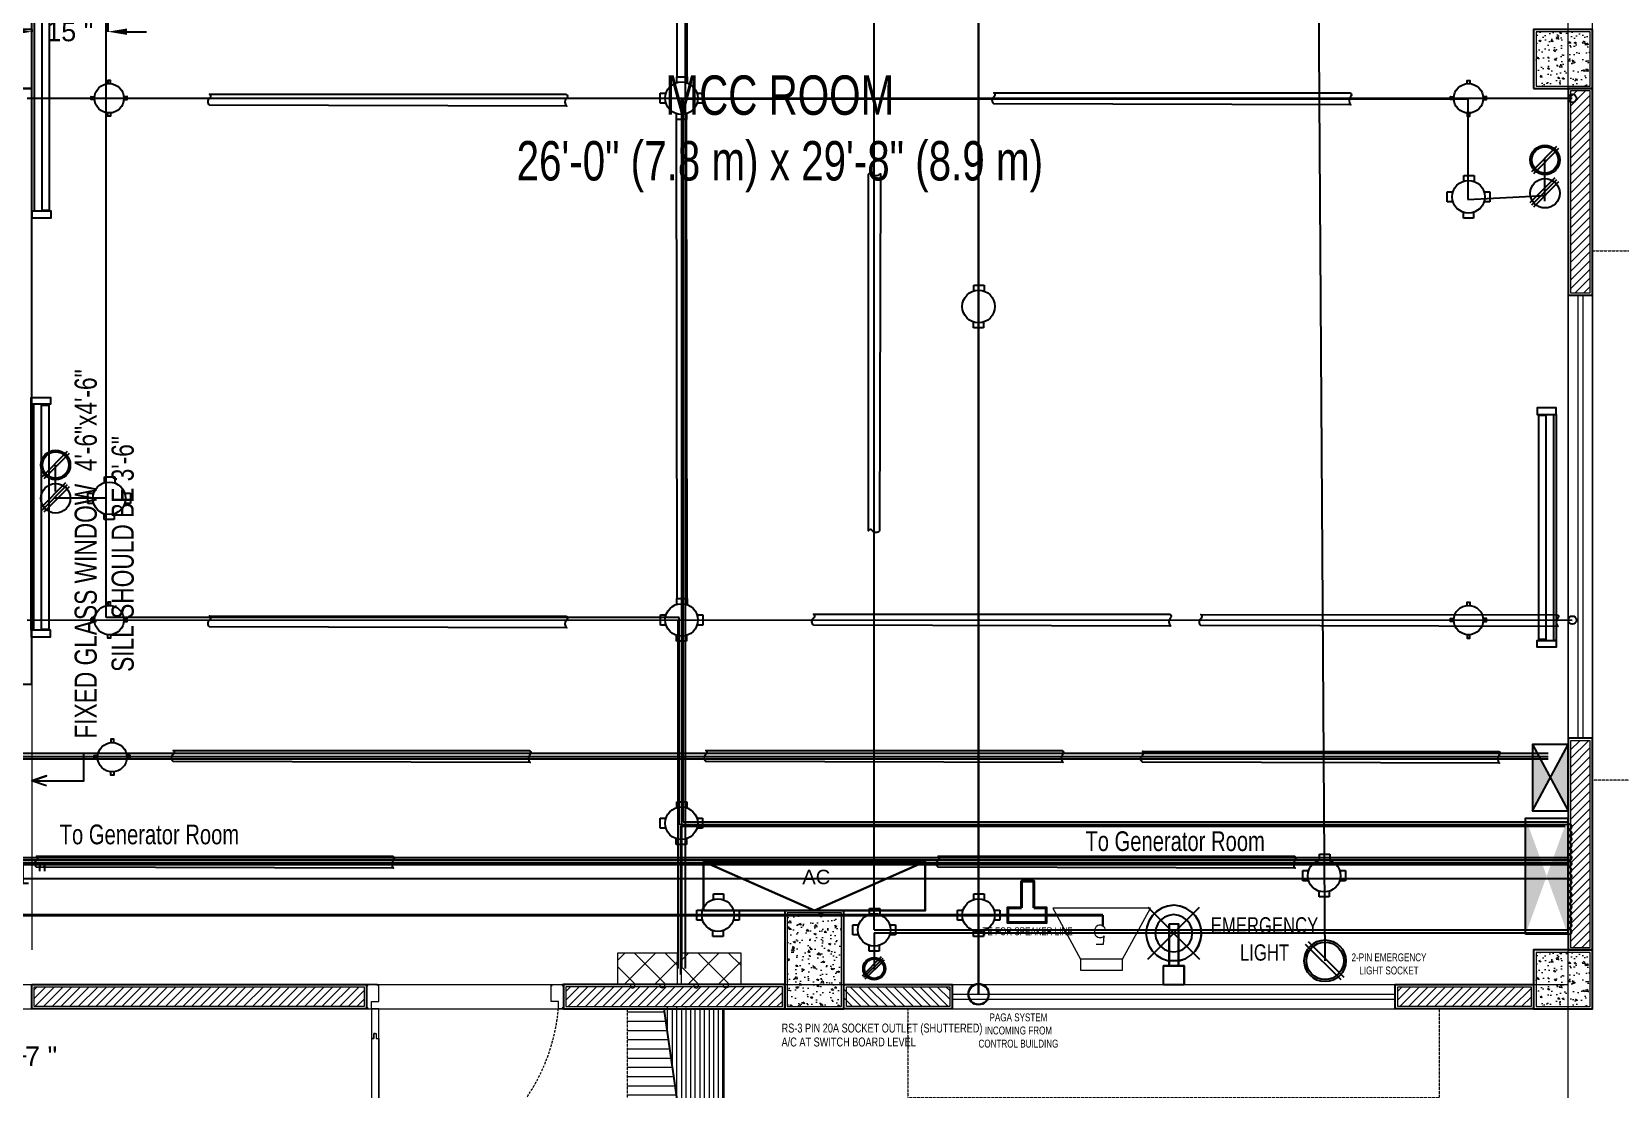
# Model space of a CAD drawing. Header units: inches. Extents: x -49881 to 95347, y -45374 to 27845.
# Drawn here: x 20199 to 28396, y -34572 to -29115 of the extents above; entities that cross this region are included whole.
import ezdxf

# ---------------------------------------------------------------- set-up
doc = ezdxf.new("R2010")
doc.units = ezdxf.units.IN
doc.header["$MEASUREMENT"] = 0
for name, pattern in [('DASH', [0.35, 0.25, -0.1]), ('DASHED', [0.75, 0.5, -0.25]), ('PHANTOMX2', [5, 2.5, -0.5, 0.5, -0.5, 0.5, -0.5])]:
    doc.linetypes.add(name, pattern=pattern)
doc.layers.get('Defpoints').update_dxf_attribs({"lineweight": 0})
for name, color, linetype in [('Cables', 7, 'Continuous'), ('COLLUM', 1, 'Continuous'), ('Layer 1', 7, 'Continuous'), ('Lights', 7, 'Continuous'), ('Panels', 1, 'Continuous'), ('PVC Conduits and Circular Boxes', 7, 'Continuous'), ('Sockets', 7, 'Continuous'), ('wall 05', 3, 'Continuous')]:
    doc.layers.add(name, color=color, linetype=linetype)
for name, color, linetype, lineweight in [('dim-8', 18, 'Continuous', 15), ('DOOR', 115, 'Continuous', 15), ('Glass', 142, 'Continuous', 9), ('grid', 9, 'Continuous', 13), ('HACTH', 8, 'Continuous', 9), ('HVAC', 46, 'Continuous', 30), ('Parapet', 253, 'Continuous', 15), ('Plaster Line', 9, 'Continuous', 15), ('R_Hatch', 8, 'Continuous', 9), ('Sunshed', 5, 'Continuous', 15), ('Switchboard', 30, 'Continuous', 13), ('Text-02', 253, 'Continuous', 15), ('WINDOW', 140, 'Continuous', 9)]:
    doc.layers.add(name, color=color, linetype=linetype, lineweight=lineweight)
doc.styles.get("Standard").update_dxf_attribs({"font": 'arial.ttf'})
doc.styles.add('Swiss721', font='swisscl.ttf')
doc.dimstyles.get("Standard").update_dxf_attribs({"dimtxt": 100, "dimasz": 100, "dimexe": 0.18, "dimexo": 0.0625, "dimgap": 0.09, "dimtad": 0, "dimtih": 1, "dimtoh": 1, "dimdec": 0, "dimlfac": 0.03937, "dimzin": 0, "dimdsep": 46, "dimtxsty": 'Standard', "dimcen": 0.09, "dimclrd": 5, "dimclre": 5, "dimclrt": 256, "dimadec": 0, "dimazin": 0, "dimtfac": 1, "dimtdec": 0, "dimtofl": 0, "dimtmove": 0, "dimatfit": 3, "dimfxl": 1, "dimtolj": 1, "dimtzin": 0, "dimarcsym": 0})
pattern_1 = [(45, (-3568904.924, -4389145.487), (-22.4506403, 22.4506403), [])]

# ---------------------------------------------------------------- blocks, each defined once
blk = doc.blocks.new('A$C5AAA0143')
at = {"layer": 'Defpoints'}
for points in [[(-39.75, 5), (-40, 5), (-40, 4.75), (-39.75, 4.75)], [(0, 5), (-0.25, 5), (-0.25, 4.75), (0, 4.75)], [(-39.75, 0.25), (-40, 0.25), (-40, 0), (-39.75, 0)], [(0, 0.25), (-0.25, 0.25), (-0.25, 0), (0, 0)]]:
    blk.add_lwpolyline(points, close=True, dxfattribs=at)
at = {"layer": 'DOOR'}
for points in [[(-1.75, 10), (-2, 10), (-2, 11), (-2.5, 11), (-2.5, 5), (-1, 5), (-1, 11), (-1.5, 11), (-1.5, 10), (-1.75, 10), (-1.5, 10), (-1.5, 11), (-1, 11), (-1, 33.99), (-1.5, 33.99), (-1.5, 34.99), (-2, 34.99), (-2, 33.99), (-2.5, 33.99), (-2.5, 11), (-2.5, 39.99), (-1, 39.99), (-1, 33.99)], [(-39, 5), (-39, 3.5), (-37.5, 3.5), (-37.5, 0.25), (-37.75, 0.25), (-37.75, 0), (-39.75, 0), (-39.75, 0.25), (-40, 0.25), (-40, 4.75), (-39.75, 4.75), (-39.75, 5), (-39, 5)], [(-1, 5), (-1, 3.5), (-2.5, 3.5), (-2.5, 0.25), (-2.25, 0.25), (-2.25, 0), (-0.25, 0), (-0.25, 0.25), (0, 0.25), (0, 4.75), (-0.25, 4.75), (-0.25, 5), (-1, 5)]]:
    blk.add_lwpolyline(points, dxfattribs=at)
at = {"layer": 'DOOR', "linetype": 'DASHED', "lineweight": 0}
blk.add_arc((-0.49, 1.36), 38.68, 92.9729, 174.603, dxfattribs=at)
at = {"layer": 'HACTH', "lineweight": 0, "ltscale": 10}
for p, q in [((-1.5, 5), (-39, 5)), ((-2.25, 0), (-37.75, 0))]:
    blk.add_line(p, q, dxfattribs=at)
blk = doc.blocks.new('A$C63C712C3')
at = {"ltscale": 2}
for p, q in [((39.8, 42), (33.8, 42)), ((39.8, 15.9), (33.8, 15.9)), ((1230.6, 42), (1236.6, 42)), ((1230.6, 15.9), (1236.6, 15.9))]:
    blk.add_line(p, q, dxfattribs=at)
for points in [[(35.5, 102.6), (0, 102.6), (0, 0), (35.5, 0)], [(35.5, 102.6), (1235.5, 102.6), (1235.5, 90.2), (35.5, 90.2)], [(1235.5, 102.6), (1270.9, 102.6), (1270.9, 0), (1235.5, 0)], [(39.8, 47.6), (1230.6, 47.6), (1230.6, 10.1), (39.8, 10.1)]]:
    blk.add_lwpolyline(points, close=True, dxfattribs=at)
blk = doc.blocks.new('*D193')
at = {"color": 5, "lineweight": -2, "transparency": 16777216}
for p, q in [((19894, -33852.8), (19894, -34401.4)), ((19704.6, -33867.8), (19704.6, -34401.4)), ((19604.6, -34401.2), (19504.6, -34401.2)), ((19994, -34401.2), (20170.5, -34401.2))]:
    blk.add_line(p, q, dxfattribs=at)
at = {"color": 5, "transparency": 16777216}
for points in [[(19604.6, -34384.5), (19604.6, -34417.9), (19704.6, -34401.2)], [(19994, -34384.5), (19994, -34417.9), (19894, -34401.2)]]:
    blk.add_solid(points, dxfattribs=at)
at = {"layer": 'Defpoints', "color": 0, "transparency": 16777216}
for p in [(19894, -33852.8), (19704.6, -33867.8), (19704.6, -34401.2)]:
    blk.add_point(p, dxfattribs=at)
at = {"transparency": 16777216, "insert": (20247, -34401.2), "char_height": 100, "attachment_point": 5}
blk.add_mtext('\\A1;7 "', dxfattribs=at)
blk = doc.blocks.new('*D189')
at = {"color": 5, "lineweight": -2, "transparency": 16777216}
for p, q in [((19794, -33465.2), (19694, -33465.2)), ((19894, -33852.8), (19894, -33465.1)), ((19922, -33485.5), (19922, -33465.1)), ((20022, -33465.2), (20122, -33465.2))]:
    blk.add_line(p, q, dxfattribs=at)
at = {"color": 5, "transparency": 16777216}
for points in [[(19794, -33448.6), (19794, -33481.9), (19894, -33465.2)], [(20022, -33448.6), (20022, -33481.9), (19922, -33465.2)]]:
    blk.add_solid(points, dxfattribs=at)
at = {"layer": 'Defpoints', "color": 0, "transparency": 16777216}
for p in [(19922, -33465.2), (19922, -33485.6), (19894, -33852.9)]:
    blk.add_point(p, dxfattribs=at)
at = {"transparency": 16777216, "insert": (20194.3, -33465.2), "char_height": 100, "attachment_point": 5}
blk.add_mtext('\\A1;1 "', dxfattribs=at)
blk = doc.blocks.new('*D237')
at = {"color": 5, "lineweight": -2, "transparency": 16777216}
for p, q in [((20590.7, -27511.3), (20590.7, -29115.1)), ((20098.8, -29114.9), (19998.8, -29114.9)), ((20198.8, -29103), (20198.8, -29115.1)), ((20690.7, -29114.9), (20790.7, -29114.9))]:
    blk.add_line(p, q, dxfattribs=at)
at = {"color": 5, "transparency": 16777216}
for points in [[(20098.8, -29098.2), (20098.8, -29131.5), (20198.8, -29114.9)], [(20690.7, -29098.2), (20690.7, -29131.5), (20590.7, -29114.9)]]:
    blk.add_solid(points, dxfattribs=at)
at = {"layer": 'Defpoints', "color": 0, "transparency": 16777216}
for p in [(20590.7, -27511.3), (20198.8, -29103), (20198.8, -29114.9)]:
    blk.add_point(p, dxfattribs=at)
at = {"transparency": 16777216, "insert": (20394.8, -29114.9), "char_height": 100, "attachment_point": 5}
blk.add_mtext('\\A1;15 "', dxfattribs=at)

msp = doc.modelspace()

# ---------------------------------------------------------------- hatches: boundary and pattern name
at = {"layer": 'Cables'}
h = msp.add_hatch(color=252, dxfattribs=at)
h.dxf.hatch_style = 1
h.paths.add_polyline_path([(27943.8, -32793.2), (27943.8, -33135.3), (28035, -32964.2)])
h.paths.add_polyline_path([(28035, -32964.2), (28126.2, -33135.3), (28126.2, -32793.2)])
at = {"layer": 'HACTH', "lineweight": 0}
h = msp.add_hatch(dxfattribs=at)
h.set_pattern_fill('AR-CONC', color=256, scale=12.7, style=0)
h.set_pattern_definition([(50, (-3415915.99, -4411779.75), (91.0920432, -7.9695211), [9.525, -104.775]), (355, (-3415915.99, -4411779.75), (-17.6214194, 95.528401), [7.62, -83.82]), (100.4514, (-3415908.4, -4411780.42), (73.4706915, 87.5588218), [8.0950041, -89.0450482]), (46.1842, (-3415915.99, -4411754.35), (135.5396132, -21.0209148), [14.2875, -157.1625]), (96.6356, (-3415904.69, -4411756.1), (118.7021636, 123.7129696), [12.1425066, -133.567551]), (351.1842, (-3415915.99, -4411754.35), (118.702067, 123.7130623), [11.43, -125.73]), (21, (-3415903.29, -4411760.7), (75.8071956, -51.1325991), [9.525, -104.775]), (326, (-3415903.29, -4411760.7), (30.9010472, 92.0940557), [7.62, -83.82]), (71.4514, (-3415896.97, -4411764.96), (106.7082738, 40.9613731), [8.0950041, -89.0450482]), (37.5, (-3415915.988, -4411779.753), (1.54430163, 42.27751944), [0, -82.804, 0, -85.09, 0, -84.1375]), (7.5, (-3415915.988, -4411779.753), (33.40983126, 50.0902874), [0, -48.514, 0, -80.899, 0, -32.0675]), (327.5, (-3415944.31, -4411779.753), (67.7954494, -2.8644687), [0, -31.75, 0, -99.06, 0, -131.445]), (317.5, (-3415957.01, -4411779.753), (74.0646435, 12.71333276), [0, -41.275, 0, -65.786, 0, -93.345])])
h.paths.add_polyline_path([(27961.1, -29395.1), (28240.5, -29395.1), (28240.5, -29115.7), (27961.1, -29115.7)])
h = msp.add_hatch(dxfattribs=at)
h.set_pattern_fill('ANSI31', color=256, scale=254, style=0)
h.set_pattern_definition(pattern_1)
h.paths.add_polyline_path([(28138.9, -30461.9), (28240.5, -30461.9), (28240.5, -29420.5), (28138.9, -29420.5)])
h = msp.add_hatch(dxfattribs=at)
h.set_pattern_fill('ANSI31', color=256, scale=254, style=0)
h.set_pattern_definition(pattern_1)
h.paths.add_polyline_path([(28138.9, -33840.1), (28240.5, -33840.1), (28240.5, -32773.3), (28138.9, -32773.3)])
h = msp.add_hatch(dxfattribs=at)
h.set_pattern_fill('AR-CONC', color=256, scale=12.7, style=0)
h.set_pattern_definition([(50, (-3410406.77, -4416529.55), (91.0920432, -7.9695211), [9.525, -104.775]), (355, (-3410406.77, -4416529.55), (-17.6214194, 95.528401), [7.62, -83.82]), (100.4514, (-3410399.18, -4416530.22), (73.4706915, 87.5588218), [8.0950041, -89.0450482]), (46.1842, (-3410406.77, -4416504.15), (135.5396132, -21.0209148), [14.2875, -157.1625]), (96.6356, (-3410395.47, -4416505.9), (118.7021636, 123.7129696), [12.1425066, -133.567551]), (351.1842, (-3410406.77, -4416504.15), (118.702067, 123.7130623), [11.43, -125.73]), (21, (-3410394.07, -4416510.5), (75.8071956, -51.1325991), [9.525, -104.775]), (326, (-3410394.07, -4416510.5), (30.9010472, 92.0940557), [7.62, -83.82]), (71.4514, (-3410387.75, -4416514.76), (106.7082738, 40.9613731), [8.0950041, -89.0450482]), (37.5, (-3410406.768, -4416529.553), (1.54430163, 42.27751944), [0, -82.804, 0, -85.09, 0, -84.1375]), (7.5, (-3410406.77, -4416529.553), (33.40983126, 50.0902874), [0, -48.514, 0, -80.899, 0, -32.0675]), (327.5, (-3410435.09, -4416529.553), (67.7954494, -2.8644687), [0, -31.75, 0, -99.06, 0, -131.445]), (317.5, (-3410447.79, -4416529.553), (74.0646435, 12.71333276), [0, -41.275, 0, -65.786, 0, -93.345])])
h.paths.add_polyline_path([(24097.7, -34144.9), (24377.1, -34144.9), (24377.1, -33662.3), (24097.7, -33662.3)])
h = msp.add_hatch(dxfattribs=at)
h.set_pattern_fill('AR-CONC', color=256, scale=12.7, style=0)
h.set_pattern_definition([(50, (-3415915.99, -4416529.55), (91.0920432, -7.9695211), [9.525, -104.775]), (355, (-3415915.99, -4416529.55), (-17.6214194, 95.528401), [7.62, -83.82]), (100.4514, (-3415908.4, -4416530.22), (73.4706915, 87.5588218), [8.0950041, -89.0450482]), (46.1842, (-3415915.99, -4416504.15), (135.5396132, -21.0209148), [14.2875, -157.1625]), (96.6356, (-3415904.69, -4416505.9), (118.7021636, 123.7129696), [12.1425066, -133.567551]), (351.1842, (-3415915.99, -4416504.15), (118.702067, 123.7130623), [11.43, -125.73]), (21, (-3415903.29, -4416510.5), (75.8071956, -51.1325991), [9.525, -104.775]), (326, (-3415903.29, -4416510.5), (30.9010472, 92.0940557), [7.62, -83.82]), (71.4514, (-3415896.97, -4416514.76), (106.7082738, 40.9613731), [8.0950041, -89.0450482]), (37.5, (-3415915.988, -4416529.553), (1.54430163, 42.27751944), [0, -82.804, 0, -85.09, 0, -84.1375]), (7.5, (-3415915.988, -4416529.553), (33.40983126, 50.0902874), [0, -48.514, 0, -80.899, 0, -32.0675]), (327.5, (-3415944.31, -4416529.553), (67.7954494, -2.8644687), [0, -31.75, 0, -99.06, 0, -131.445]), (317.5, (-3415957.01, -4416529.553), (74.0646435, 12.71333276), [0, -41.275, 0, -65.786, 0, -93.345])])
h.paths.add_polyline_path([(27961.1, -34144.9), (28240.5, -34144.9), (28240.5, -33865.5), (27961.1, -33865.5)])
h = msp.add_hatch(dxfattribs=at)
h.set_pattern_fill('ANSI31', color=256, scale=254, style=0)
h.set_pattern_definition([(45, (-3822418.45, -4352115.745), (-22.4506403, 22.4506403), [])])
h.paths.add_polyline_path([(8197.3, -34144.9), (8197.3, -34043.3), (7790.9, -34043.3), (7790.9, -34144.9)])
h.paths.add_polyline_path([(11550.1, -34144.9), (11550.1, -34043.3), (11143.7, -34043.3), (11143.7, -34144.9)])
h.paths.add_polyline_path([(11880.3, -34043.3), (11880.3, -34144.9), (12286.7, -34144.9), (12286.7, -34043.3)])
h.paths.add_polyline_path([(15639.5, -34144.9), (15639.5, -34043.3), (15233.1, -34043.3), (15233.1, -34144.9)])
h.paths.add_polyline_path([(16896.8, -34144.9), (16896.8, -34043.3), (15969.7, -34043.3), (15969.7, -34144.9)])
h.paths.add_polyline_path([(18954.2, -34043.3), (18954.2, -34144.9), (19881.3, -34144.9), (19881.3, -34043.3)])
h.paths.add_polyline_path([(22954.7, -34043.3), (22954.7, -34144.9), (24072.3, -34144.9), (24072.3, -34043.3)])
h = msp.add_hatch(dxfattribs=at)
h.set_pattern_fill('ANSI31', color=256, scale=254, style=0)
h.set_pattern_definition(pattern_1)
h.paths.add_polyline_path([(20211.5, -34043.3), (20211.5, -34144.9), (21913.3, -34144.9), (21913.3, -34043.3)])
h = msp.add_hatch(dxfattribs=at)
h.set_pattern_fill('ANSI31', color=256, scale=254, style=0)
h.set_pattern_definition([(315, (-3415601.068, 4357079.03), (-22.4506403, -22.4506403), [])])
h.paths.add_polyline_path([(24935.9, -34043.3), (24935.9, -34144.9), (24389.8, -34144.9), (24389.8, -34043.3)])
h = msp.add_hatch(dxfattribs=at)
h.set_pattern_fill('ANSI31', color=256, scale=254, style=0)
h.set_pattern_definition([(45, (-3568904.924, -4387613.176), (-22.4506403, 22.4506403), [])])
h.paths.add_polyline_path([(27247.3, -34043.3), (27247.3, -34144.9), (27935.7, -34144.9), (27935.7, -34043.3)])
h = msp.add_hatch(dxfattribs=at)
h.set_pattern_fill('ANSI31', color=256, scale=381, angle=45, style=0)
h.set_pattern_definition([(90, (-3416045.57, -4416529.553), (-47.625, 8e-15), [])])
h.paths.add_polyline_path([(23461.4, -34148.7), (23767.5, -34157.6), (23766.2, -36282.3)])
at = {"layer": 'Panels'}
h = msp.add_hatch(color=256, dxfattribs=at)
h.dxf.hatch_style = 1
h.paths.add_polyline_path([(28016.1, -33472.1), (27907.2, -33172.7), (27907.2, -33771.5)])
h.paths.add_polyline_path([(28124.9, -33172.7), (28016.1, -33472.1), (28124.9, -33771.5)])
at = {"layer": 'R_Hatch', "lineweight": 0}
h = msp.add_hatch(dxfattribs=at)
h.set_pattern_fill('ANSI31', color=256, scale=381, angle=315, style=0)
h.set_pattern_definition([(0, (-3568904.924, -4389145.487), (1e-14, 47.625), [])])
h.paths.add_polyline_path([(13038.4, -36291.2), (13038.4, -35376.8), (3853.9, -35376.8), (3853.9, -34157.6), (3536.4, -34157.6), (3231.6, -36291.2)])
h.paths.add_polyline_path([(23767.5, -36291.2), (23462.7, -34157.6), (23272.2, -34157.6), (23272.2, -35376.8), (13105.9, -35376.8), (12970.9, -36291.2)])
h.paths.add_polyline_path([(3562.7, -34358.7), (3562.7, -34221.1), (3717.2, -34221.1), (3717.2, -34358.7)], flags=16)
h.paths.add_polyline_path([(14408, -36272.6), (14408, -36005)], flags=16)
h = msp.add_hatch(dxfattribs=at)
h.set_pattern_fill('ANSI31', color=256, scale=381, angle=45, style=0)
h.set_pattern_definition([(90, (-3416210.67, -4416529.553), (-47.625, 8e-15), [])])
h.paths.add_polyline_path([(23767.5, -34157.6), (23462.7, -34157.6), (23767.5, -36291.2)])
at = {"layer": 'Switchboard'}
h = msp.add_hatch(dxfattribs=at)
h.set_pattern_fill('ANSI37', color=256, scale=889, angle=180)
h.set_pattern_definition([(225, (30199.38, -22529.59), (78.5772, -78.5772), []), (315, (30199.38, -22529.59), (78.5772, 78.5772), [])])
h.paths.add_polyline_path([(23223, -33867.8), (23223, -34030.6), (23529.4, -34030.6), (23529.4, -33867.8)])
h = msp.add_hatch(dxfattribs=at)
h.set_pattern_fill('ANSI37', color=256, scale=889, angle=180)
h.set_pattern_definition([(225, (30527.35, -22529.59), (78.5772, -78.5772), []), (315, (30527.35, -22529.59), (78.5772, 78.5772), [])])
h.paths.add_polyline_path([(23551, -33867.8), (23551, -34030.6), (23857.3, -34030.6), (23857.3, -33867.8)])

# ---------------------------------------------------------------- linework, layer by layer
at = {"linetype": 'Continuous', "ltscale": 10}
for p, q in [((23767.5, -36291.2), (23462.7, -34157.6)), ((23767.5, -34157.6), (23767.5, -36291.2))]:
    msp.add_line(p, q, dxfattribs=at)
at = {"lineweight": 15}
for points in [[(25468.1, -33637.7), (25611.3, -33899.9)], [(25827.7, -33957.8), (25827.7, -33899.9), (25971, -33637.7), (25468.1, -33637.7)], [(25827.7, -33899.9), (25611.3, -33899.9), (25611.3, -33957.8)], [(25611.3, -33957.8), (25827.7, -33957.8)]]:
    msp.add_lwpolyline(points, dxfattribs=at)
for centre in [(28148.2, -29458.6), (28148.2, -32151)]:
    msp.add_circle(centre, 21.1)
msp.add_open_spline([(25692.1, -33823.7), (25692.1, -33823.7), (25728.7, -33823.7), (25728.7, -33823.7), (25728.7, -33823.7), (25733.3, -33781), (25733.3, -33781), (25733.3, -33781), (25728.7, -33785.6), (25728.7, -33785.6), (25661.4, -33818.1), (25676.7, -33683.5), (25733.3, -33733.7), (25733.3, -33733.7), (25736.3, -33742.9), (25736.3, -33742.9)], degree=3, knots=[0, 0, 0, 0, 1, 1, 1, 2, 2, 2, 3, 3, 3, 4, 4, 4, 5, 5, 5, 5], dxfattribs=at)
at = {"layer": 'Cables', "color": 4}
for p, q in [((24546, -33749.4), (24546, -25048.5)), ((24546, -33749.4), (28131.7, -33749.4)), ((24546, -33764.1), (28131.7, -33764.1)), ((24546, -33764.1), (24546, -33957.4))]:
    msp.add_line(p, q, dxfattribs=at)
at = {"layer": 'Cables', "color": 5, "lineweight": 30}
for p, q in [((25084.5, -25343.1), (25084.5, -33744.3)), ((25726, -33726.6), (25726, -33673.4)), ((25084.5, -33744.3), (25084.5, -34081.4))]:
    msp.add_line(p, q, dxfattribs=at)
at = {"layer": 'Cables', "color": 6}
for p, q in [((26872.6, -33909.2), (26818.7, -25550.9)), ((28133.3, -33485.6), (12090.9, -33485.6))]:
    msp.add_line(p, q, dxfattribs=at)
at = {"layer": 'Cables', "color": 3}
for p, q in [((23570.7, -26765.6), (23570.7, -33949.2)), ((20174.6, -29458.6), (26258.6, -29457.6)), ((23551, -29458), (23551, -33949.2)), ((26258.6, -29457.6), (28148.2, -29458.6)), ((20174.6, -32151), (26258.6, -32150)), ((23533.3, -32150.4), (23533.3, -33949.2)), ((26258.6, -32150), (28148.2, -32151))]:
    msp.add_line(p, q, dxfattribs=at)
at = {"layer": 'Cables', "color": 1}
for p, q in [((20583.5, -31522.7), (20583.5, -27488.3)), ((23560.6, -33191.8), (23560.6, -29461.5)), ((23560.6, -29461.5), (27608.5, -29461.5)), ((27608.5, -29461.5), (27608.5, -29980.7)), ((28007.4, -29988.9), (28007.4, -29767.9)), ((27608.5, -29980.7), (28007.4, -29959.7)), ((20321.9, -31487.2), (20321.9, -31350.7)), ((20583.5, -32138), (20583.5, -31522.7)), ((23540, -32138), (20583.5, -32138)), ((23540, -33204.6), (23540, -32138)), ((23560.6, -33191.8), (28126.2, -33191.8)), ((23540, -33204.6), (28126.2, -33205.3)), ((23546.1, -33214.6), (28111, -33214.6)), ((23546.1, -33214.6), (23546.1, -33979)), ((28133.3, -33413.1), (19417.5, -33413.1)), ((28133.3, -33403.3), (19421.3, -33403.3)), ((28133.3, -33389.7), (19424.5, -33389.7)), ((28133.3, -33378.4), (19427.7, -33378.4))]:
    msp.add_line(p, q, dxfattribs=at)
at = {"layer": 'Cables'}
msp.add_line((20583.5, -31522.7), (20313, -31522.7), dxfattribs=at)
at = {"layer": 'Cables', "color": 190}
for p, q in [((28024.1, -32840), (18640.2, -32840)), ((28024.1, -32855.9), (18654.1, -32855.9)), ((28024.1, -32868.6), (18668.4, -32868.6))]:
    msp.add_line(p, q, dxfattribs=at)
at = {"layer": 'Cables', "color": 252}
for p, q in [((27943.8, -33135.3), (28126.2, -32793.2)), ((27943.8, -32793.2), (28126.2, -33135.3))]:
    msp.add_line(p, q, dxfattribs=at)
at = {"layer": 'Cables', "color": 5, "lineweight": 40}
msp.add_line((7625.8, -33673.4), (25726, -33673.4), dxfattribs=at)
at = {"layer": 'Cables'}
for points in [[(23524.2, -26875.1), (23527.7, -29347.7), (23580.2, -29347.7), (23576.6, -26875.1), (23524.2, -26875.1)], [(23524.6, -29567.5), (23528.2, -32040.1), (23580.6, -32040.1), (23577.1, -29567.5), (23524.6, -29567.5)]]:
    msp.add_lwpolyline(points, dxfattribs=at)
at = {"layer": 'Cables', "color": 252}
msp.add_lwpolyline([(28126.2, -32793.2), (27943.8, -32793.2), (27943.8, -33135.3), (28126.2, -33135.3)], close=True, dxfattribs=at)
at = {"layer": 'Cables', "color": 5, "lineweight": 40}
for points in [[(25306.7, -33635.3), (25306.7, -33498.8), (25369.9, -33498.8), (25369.9, -33635.3)], [(25369.9, -33635.3), (25433.7, -33635.3), (25433.7, -33711.5), (25235.4, -33711.5), (25235.4, -33635.3), (25306.7, -33635.3)]]:
    msp.add_lwpolyline(points, dxfattribs=at)
at = {"layer": 'Cables', "color": 5, "lineweight": 30}
msp.add_circle((25084.5, -34081.4), 53.1, dxfattribs=at)
at = {"layer": 'COLLUM', "linetype": 'Continuous', "ltscale": 10}
for points in [[(19894, -29407.8), (20198.8, -29407.8), (20198.8, -29103), (19894, -29103)], [(27948.4, -29407.8), (28253.2, -29407.8), (28253.2, -29103), (27948.4, -29103)], [(24085, -34157.6), (24389.8, -34157.6), (24389.8, -33649.6), (24085, -33649.6)], [(27948.4, -34157.6), (28253.2, -34157.6), (28253.2, -33852.8), (27948.4, -33852.8)]]:
    msp.add_lwpolyline(points, close=True, dxfattribs=at)
at = {"layer": 'Glass'}
for points in [[(28177, -30474.6), (28177, -32760.6)], [(28202.4, -30474.6), (28202.4, -32760.6)], [(24948.6, -34081.4), (27234.6, -34081.4)], [(24948.6, -34106.8), (27234.6, -34106.8)]]:
    msp.add_lwpolyline(points, dxfattribs=at)
at = {"layer": 'grid', "linetype": 'PHANTOMX2', "ltscale": 0.2}
for points in [[(28126.2, -34638.7), (28126.2, -24078.1)], [(28126.2, -29407.8), (28126.2, -27248.8)], [(28126.2, -34694.6), (28126.2, -32760.6)]]:
    msp.add_lwpolyline(points, dxfattribs=at)
at = {"layer": 'HVAC'}
for p, q in [((24237.4, -33649.6), (23665.7, -33397.4)), ((24809.2, -33397.4), (24237.4, -33649.6))]:
    msp.add_line(p, q, dxfattribs=at)
msp.add_lwpolyline([(23665.7, -33397.4), (24809.2, -33397.4), (24809.2, -33649.6), (23665.7, -33649.6)], close=True, dxfattribs=at)
at = {"layer": 'Layer 1', "color": 1}
for points in [[(26234.9, -33777.4), (26232.9, -33743.9), (26224.5, -33712.5), (26207.7, -33683.2), (26186.8, -33660.2), (26159.6, -33641.4), (26128.2, -33628.8), (26096.8, -33622.6), (26063.4, -33626.7), (26032, -33635.1), (26004.8, -33653.9), (25981.8, -33674.9), (25962.9, -33704.2), (25952.5, -33733.4), (25948.3, -33766.9)], [(26234.9, -33766.9), (26230.8, -33735.5), (26220.3, -33704.2), (26203.6, -33677), (26180.5, -33653.9), (26153.3, -33637.2), (26124, -33626.7), (26090.6, -33622.6), (26059.2, -33626.7), (26029.9, -33637.2), (26002.7, -33653.9), (25979.7, -33677), (25962.9, -33704.2), (25952.5, -33735.5), (25948.3, -33766.9), (25952.5, -33798.3), (25962.9, -33829.7), (25979.7, -33856.9), (26002.7, -33879.9), (26029.9, -33896.7), (26059.2, -33907.1), (26090.6, -33909.2), (26124, -33907.1), (26153.3, -33896.7), (26180.5, -33879.9), (26203.6, -33856.9), (26220.3, -33829.7), (26230.8, -33798.3), (26234.9, -33766.9)], [(25958.8, -33900.8), (26224.5, -33633)], [(25958.8, -33633), (26224.5, -33900.8)], [(26186.8, -33766.9), (26184.7, -33741.8), (26174.3, -33718.8), (26159.6, -33700), (26138.7, -33683.2), (26115.7, -33674.9), (26090.6, -33670.7), (26067.5, -33674.9), (26044.5, -33683.2), (26023.6, -33700), (26009, -33718.8), (25998.5, -33741.8), (25996.4, -33766.9), (25998.5, -33792), (26009, -33815.1), (26023.6, -33833.9), (26044.5, -33850.6), (26067.5, -33859), (26090.6, -33863.2), (26115.7, -33859), (26138.7, -33850.6), (26159.6, -33833.9), (26174.3, -33815.1), (26184.7, -33792), (26186.8, -33766.9)], [(26067.5, -33718.8), (26067.5, -33934.3)], [(26115.7, -33934.3), (26067.5, -33934.3), (26067.5, -33718.8)], [(26115.7, -33934.3), (26115.7, -33718.8), (26115.7, -33919.7), (26115.7, -33934.3), (26067.5, -33934.3)], [(26067.5, -33718.8), (26115.7, -33718.8)], [(26067.5, -33718.8), (26115.7, -33718.8)], [(26126.1, -33905), (26153.3, -33896.7), (26180.5, -33879.9), (26201.5, -33859), (26218.2, -33833.9), (26228.7, -33806.7), (26234.9, -33777.4)], [(26038.3, -34030.6), (26038.3, -33934.3), (26145, -33934.3), (26145, -34030.6)], [(26145, -33934.3), (26038.3, -33934.3)], [(26126.1, -33905), (26115.7, -33909.2), (26067.5, -33909.2)], [(26145, -34030.6), (26145, -33934.3)], [(26038.3, -34030.6), (26145, -34030.6)]]:
    msp.add_lwpolyline(points, dxfattribs=at)
at = {"layer": 'Panels'}
msp.add_lwpolyline([(27907.2, -33771.5), (27907.2, -33172.7), (28124.9, -33172.7), (28124.9, -33771.5)], close=True, dxfattribs=at)
for points in [[(28124.9, -33229.9), (28132.4, -33229.9, 1), (28132.4, -33204.4), (28124.9, -33204.4)], [(28124.9, -33261.6), (28132.4, -33261.6, 1), (28132.4, -33236.1), (28124.9, -33236.1)], [(28124.9, -33293.6), (28132.4, -33293.6, 1), (28132.4, -33268.1), (28124.9, -33268.1)], [(28126.2, -33229.1), (28133.3, -33229.1, 1), (28133.3, -33205.3), (28126.2, -33205.3)], [(28124.9, -33325.6), (28132.4, -33325.6, 1), (28132.4, -33300.1), (28124.9, -33300.1)], [(28124.9, -33357.3), (28132.4, -33357.3, 1), (28132.4, -33331.8), (28124.9, -33331.8)], [(28124.9, -33389.3), (28132.4, -33389.3, 1), (28132.4, -33363.8), (28124.9, -33363.8)], [(28124.9, -33421), (28132.4, -33421, 1), (28132.4, -33395.5), (28124.9, -33395.5)], [(28124.9, -33453), (28132.4, -33453, 1), (28132.4, -33427.5), (28124.9, -33427.5)], [(28124.9, -33484.7), (28132.4, -33484.7, 1), (28132.4, -33459.2), (28124.9, -33459.2)], [(28124.9, -33516.7), (28132.4, -33516.7, 1), (28132.4, -33491.2), (28124.9, -33491.2)], [(28124.9, -33548.4), (28132.4, -33548.4, 1), (28132.4, -33522.9), (28124.9, -33522.9)], [(28124.9, -33580.7), (28132.4, -33580.7, 1), (28132.4, -33555.2), (28124.9, -33555.2)], [(28124.9, -33612.4), (28132.4, -33612.4, 1), (28132.4, -33586.9), (28124.9, -33586.9)], [(28124.9, -33644.1), (28132.4, -33644.1, 1), (28132.4, -33618.6), (28124.9, -33618.6)], [(28124.9, -33676), (28132.4, -33676, 1), (28132.4, -33650.5), (28124.9, -33650.5)], [(28124.9, -33707.8), (28132.4, -33707.8, 1), (28132.4, -33682.3), (28124.9, -33682.3)], [(28124.9, -33739), (28132.4, -33739, 1), (28132.4, -33713.5), (28124.9, -33713.5)], [(28124.9, -33771.5), (28132.4, -33771.5, 1), (28132.4, -33746), (28124.9, -33746)]]:
    msp.add_lwpolyline(points, format="xyb", dxfattribs=at)
at = {"layer": 'Parapet'}
for points in [[(3231.6, -34157.6), (28253.2, -34157.6), (28253.2, -24861.2), (3231.6, -24861.2)], [(3358.6, -34030.6), (28126.2, -34030.6), (28126.2, -24988.2), (3358.6, -24988.2)]]:
    msp.add_lwpolyline(points, close=True, dxfattribs=at)
at = {"layer": 'Plaster Line'}
for points in [[(27961.1, -29395.1), (28240.5, -29395.1), (28240.5, -29115.7), (27961.1, -29115.7)], [(28240.5, -29420.5), (28138.9, -29420.5), (28138.9, -30461.9), (28240.5, -30461.9)], [(28240.5, -32773.3), (28138.9, -32773.3), (28138.9, -33840.1), (28240.5, -33840.1)], [(24097.7, -34144.9), (24377.1, -34144.9), (24377.1, -33662.3), (24097.7, -33662.3)], [(27961.1, -34144.9), (28240.5, -34144.9), (28240.5, -33865.5), (27961.1, -33865.5)], [(20211.5, -34043.3), (21913.3, -34043.3), (21913.3, -34144.9), (20211.5, -34144.9)], [(24072.3, -34043.3), (22954.7, -34043.3), (22954.7, -34144.9), (24072.3, -34144.9)], [(24935.9, -34144.9), (24402.5, -34144.9), (24402.5, -34043.3), (24935.9, -34043.3)], [(27935.7, -34144.9), (27247.3, -34144.9), (27247.3, -34043.3), (27935.7, -34043.3)]]:
    msp.add_lwpolyline(points, close=True, dxfattribs=at)
at = {"layer": 'PVC Conduits and Circular Boxes'}
for p, q in [((23527.7, -29377.4), (23527.7, -29347.7)), ((23527.7, -29347.7), (23580.2, -29347.7)), ((23580.2, -29347.7), (23580.3, -29379.1)), ((23442, -29484.3), (23442, -29431.8)), ((23442, -29431.8), (23471.7, -29431.8)), ((23471.7, -29484.3), (23442, -29484.3)), ((23631.4, -29431.8), (23661.1, -29431.8)), ((23661.1, -29484.3), (23631.4, -29484.3)), ((23661.1, -29431.8), (23661.1, -29484.3)), ((23525.2, -29567.5), (23525.2, -29537.8)), ((23577.7, -29567.5), (23525.2, -29567.5)), ((23577.7, -29537.8), (23577.7, -29567.5)), ((27589, -29886.2), (27589, -29856.5)), ((27589, -29856.5), (27641.4, -29856.5)), ((27641.4, -29856.5), (27641.5, -29887.9)), ((27503.2, -29993.1), (27503.2, -29940.7)), ((27503.2, -29940.7), (27532.9, -29940.7)), ((27532.9, -29993.1), (27503.2, -29993.1)), ((27692.6, -29940.7), (27722.3, -29940.7)), ((27722.3, -29993.1), (27692.6, -29993.1)), ((27722.3, -29940.7), (27722.3, -29993.1)), ((27586.4, -30076.4), (27586.4, -30046.7)), ((27638.9, -30076.4), (27586.4, -30076.4)), ((27638.9, -30046.7), (27638.9, -30076.4)), ((25060.9, -30452.2), (25060.9, -30422.5)), ((25060.9, -30422.5), (25113.3, -30422.5)), ((25113.3, -30422.5), (25113.4, -30453.9)), ((25058.3, -30642.4), (25058.3, -30612.7)), ((25110.8, -30642.4), (25058.3, -30642.4)), ((25110.8, -30612.7), (25110.8, -30642.4)), ((20574.6, -31442), (20574.6, -31412.3)), ((20574.6, -31412.3), (20627, -31412.3)), ((20627, -31412.3), (20627.1, -31443.7)), ((20488.8, -31548.9), (20488.8, -31496.5)), ((20488.8, -31496.5), (20518.5, -31496.5)), ((20518.5, -31548.9), (20488.8, -31548.9)), ((20678.2, -31496.5), (20707.9, -31496.5)), ((20707.9, -31548.9), (20678.2, -31548.9)), ((20707.9, -31496.5), (20707.9, -31548.9)), ((20572, -31632.2), (20572, -31602.5)), ((20624.5, -31632.2), (20572, -31632.2)), ((20624.5, -31602.5), (20624.5, -31632.2)), ((23528.2, -32069.8), (23528.2, -32040.1)), ((23528.2, -32040.1), (23580.6, -32040.1)), ((23580.6, -32040.1), (23580.7, -32071.5)), ((23442.4, -32176.7), (23442.4, -32124.2)), ((23442.4, -32124.2), (23472.1, -32124.2)), ((23631.8, -32124.2), (23661.5, -32124.2)), ((23661.5, -32124.2), (23661.5, -32176.7)), ((23472.1, -32176.7), (23442.4, -32176.7)), ((23661.5, -32176.7), (23631.8, -32176.7)), ((23525.6, -32259.9), (23525.6, -32230.2)), ((23578.1, -32259.9), (23525.6, -32259.9)), ((23578.1, -32230.2), (23578.1, -32259.9)), ((23527.3, -33118.3), (23527.3, -33088.6)), ((23527.3, -33088.6), (23579.8, -33088.6)), ((23579.8, -33088.6), (23579.9, -33120)), ((23441.6, -33225.2), (23441.6, -33172.7)), ((23441.6, -33172.7), (23471.3, -33172.7)), ((23631, -33172.7), (23660.7, -33172.7)), ((23660.7, -33172.7), (23660.7, -33225.2)), ((23471.3, -33225.2), (23441.6, -33225.2)), ((23524.8, -33308.5), (23524.8, -33278.8)), ((23577.2, -33278.8), (23577.2, -33308.5)), ((23660.7, -33225.2), (23631, -33225.2)), ((23577.2, -33308.5), (23524.8, -33308.5)), ((26844.2, -33389.1), (26844.2, -33359.4)), ((26844.2, -33359.4), (26896.7, -33359.4)), ((26896.7, -33359.4), (26896.8, -33390.8)), ((26758.5, -33496), (26758.5, -33443.6)), ((26758.5, -33443.6), (26788.2, -33443.6)), ((26788.2, -33496), (26758.5, -33496)), ((26947.9, -33443.6), (26977.6, -33443.6)), ((26977.6, -33496), (26947.9, -33496)), ((26977.6, -33443.6), (26977.6, -33496)), ((23716.2, -33592.7), (23716.2, -33563)), ((23716.2, -33563), (23768.6, -33563)), ((23768.6, -33563), (23768.7, -33594.4)), ((25060.9, -33592.7), (25060.9, -33563)), ((25060.9, -33563), (25113.3, -33563)), ((25113.3, -33563), (25113.4, -33594.4)), ((26841.7, -33579.3), (26841.7, -33549.6)), ((26894.2, -33579.3), (26841.7, -33579.3)), ((26894.2, -33549.6), (26894.2, -33579.3)), ((23630.4, -33699.6), (23630.4, -33647.2)), ((23630.4, -33647.2), (23660.1, -33647.2)), ((23819.8, -33647.2), (23849.5, -33647.2)), ((23849.5, -33647.2), (23849.5, -33699.6)), ((24522.3, -33668.7), (24522.3, -33639)), ((24522.3, -33639), (24574.8, -33639)), ((24574.8, -33639), (24574.9, -33670.4)), ((24975.1, -33699.6), (24975.1, -33647.2)), ((24975.1, -33647.2), (25004.8, -33647.2)), ((25164.5, -33647.2), (25194.2, -33647.2)), ((25194.2, -33647.2), (25194.2, -33699.6)), ((23660.1, -33699.6), (23630.4, -33699.6)), ((23713.6, -33782.9), (23713.6, -33753.2)), ((23766.1, -33753.2), (23766.1, -33782.9)), ((23849.5, -33699.6), (23819.8, -33699.6)), ((24436.5, -33775.6), (24436.5, -33723.1)), ((24436.5, -33723.1), (24466.2, -33723.1)), ((24626, -33723.1), (24655.7, -33723.1)), ((24655.7, -33723.1), (24655.7, -33775.6)), ((25004.8, -33699.6), (24975.1, -33699.6)), ((25058.3, -33782.9), (25058.3, -33753.2)), ((25110.8, -33753.2), (25110.8, -33782.9)), ((25194.2, -33699.6), (25164.5, -33699.6)), ((23766.1, -33782.9), (23713.6, -33782.9)), ((24466.2, -33775.6), (24436.5, -33775.6)), ((24519.7, -33858.9), (24519.7, -33829.2)), ((24572.2, -33829.2), (24572.2, -33858.9)), ((24655.7, -33775.6), (24626, -33775.6)), ((25110.8, -33782.9), (25058.3, -33782.9)), ((24572.2, -33858.9), (24519.7, -33858.9))]:
    msp.add_line(p, q, dxfattribs=at)
for points in [[(20605.8, -29383.1), (20605.8, -29365.9), (20590.7, -29365.9), (20590.7, -29383.1)], [(27605.1, -29383.1), (27605.1, -29365.9), (27620.2, -29365.9), (27620.2, -29383.1)], [(20522.7, -29465.3), (20505.5, -29465.1), (20505.7, -29450), (20522.9, -29450.2)], [(20673.8, -29465.3), (20691, -29465.1), (20690.8, -29450), (20673.6, -29450.2)], [(27537.1, -29465.3), (27519.9, -29465.2), (27520.1, -29450.1), (27537.3, -29450.3)], [(27688.2, -29465.3), (27705.4, -29465.2), (27705.2, -29450.1), (27688, -29450.3)], [(20605.8, -29534), (20605.8, -29551.2), (20590.7, -29551.2), (20590.7, -29534)], [(27605.1, -29534), (27605.1, -29551.2), (27620.2, -29551.2), (27620.2, -29534)], [(20605.8, -32075.5), (20605.8, -32058.3), (20590.7, -32058.3), (20590.7, -32075.5)], [(27605.1, -32075.5), (27605.1, -32058.3), (27620.2, -32058.3), (27620.2, -32075.5)], [(20522.7, -32157.7), (20505.5, -32157.5), (20505.7, -32142.4), (20522.9, -32142.6)], [(20673.8, -32157.7), (20691, -32157.5), (20690.8, -32142.4), (20673.6, -32142.6)], [(27537.1, -32157.7), (27519.9, -32157.6), (27520.1, -32142.5), (27537.3, -32142.7)], [(27688.2, -32157.7), (27705.4, -32157.6), (27705.2, -32142.5), (27688, -32142.7)], [(20605.8, -32226.4), (20605.8, -32243.6), (20590.7, -32243.6), (20590.7, -32226.4)], [(27605.1, -32226.4), (27605.1, -32243.6), (27620.2, -32243.6), (27620.2, -32226.4)], [(20621.6, -32783.2), (20621.6, -32766), (20606.5, -32766), (20606.5, -32783.2)], [(20538.6, -32865.5), (20521.3, -32865.3), (20521.5, -32850.2), (20538.7, -32850.4)], [(20689.6, -32865.5), (20706.8, -32865.3), (20706.6, -32850.2), (20689.4, -32850.4)], [(20621.6, -32934.1), (20621.6, -32951.3), (20606.5, -32951.3), (20606.5, -32934.1)]]:
    msp.add_lwpolyline(points, dxfattribs=at)
for points in [[(22956.8, -29438, -0.56347), (22956.8, -29458.3, 0.368601), (22959.1, -29499.2), (21116.7, -29494, -0.456322), (21116.8, -29458.3, 0.605884), (21116.8, -29437.3)], [(27003.3, -29430.7, -0.56347), (27003.3, -29451, 0.368601), (27005.5, -29491.9), (25163.2, -29486.7, -0.456322), (25163.3, -29451, 0.605884), (25163.3, -29430)], [(24516.8, -29850.5, -0.56347), (24537, -29850.5, 0.368601), (24577.9, -29848.2), (24572.8, -31690.6, -0.456322), (24537, -31690.5, 0.605884), (24516.1, -31690.5)], [(22956.8, -32130.4, -0.56347), (22956.8, -32150.7, 0.368601), (22959.1, -32191.6), (21116.7, -32186.4, -0.456322), (21116.8, -32150.7, 0.605884), (21116.8, -32129.7)], [(26073.1, -32121.2, -0.56347), (26073.1, -32141.4, 0.368601), (26075.3, -32182.3), (24233, -32177.2, -0.456322), (24233.1, -32141.4, 0.605884), (24233.1, -32120.5)], [(28072, -32123.1, -0.56347), (28072, -32143.4, 0.368601), (28074.3, -32184.3), (26231.9, -32179.1, -0.456322), (26232, -32143.4, 0.605884), (26232, -32122.4)], [(22768.5, -32824.2, -0.56347), (22768.5, -32844.4, 0.368601), (22770.8, -32885.3), (20928.4, -32880.2, -0.456322), (20928.5, -32844.4, 0.605884), (20928.5, -32823.5)], [(25517.3, -32823.9, -0.56347), (25517.3, -32844.1, 0.368601), (25519.6, -32885), (23677.2, -32879.9, -0.456322), (23677.3, -32844.1, 0.605884), (23677.3, -32823.2)], [(27770, -32828.3, -0.56347), (27770, -32848.6, 0.368601), (27772.2, -32889.5), (25929.9, -32884.3, -0.456322), (25930, -32848.6, 0.605884), (25930, -32827.6)], [(22063.3, -33369.5, -0.56347), (22063.3, -33389.7, 0.368601), (22065.5, -33430.6), (20223.2, -33425.5, -0.456322), (20223.3, -33389.7, 0.605884), (20223.3, -33368.8)], [(26715.9, -33369.5, -0.56347), (26715.9, -33389.7, 0.368601), (26718.2, -33430.6), (24875.8, -33425.5, -0.456322), (24875.9, -33389.7, 0.605884), (24875.9, -33368.8)]]:
    msp.add_lwpolyline(points, format="xyb", close=True, dxfattribs=at)
at = {"layer": 'PVC Conduits and Circular Boxes', "linetype": 'Continuous', "ltscale": 10}
msp.add_lwpolyline([(20274.6, -33005.5), (20198.8, -32980.3), (20274.6, -32955), (20198.8, -32980.3), (20468, -32980.3), (20468, -32836.3)], dxfattribs=at)
at = {"layer": 'PVC Conduits and Circular Boxes'}
for centre, radius in [((20598.3, -29458.5), 75.8), ((23551.4, -29458), 84.1), ((27612.7, -29458.6), 75.8), ((27612.7, -29966.9), 84.1), ((25084.5, -30532.9), 84.1), ((20598.3, -31522.7), 84.1), ((20598.3, -32150.9), 75.8), ((23551.9, -32150.4), 84.1), ((27612.7, -32151), 75.8), ((20614.1, -32858.7), 75.8), ((23551, -33199), 84.1), ((26867.9, -33469.8), 84.1), ((23739.8, -33673.4), 84.1), ((25084.5, -33673.4), 84.1), ((24546, -33749.4), 84.1)]:
    msp.add_circle(centre, radius, dxfattribs=at)
at = {"layer": 'R_Hatch', "linetype": 'Continuous', "ltscale": 10}
for p, q in [((23767.5, -36291.2), (23462.7, -34157.6)), ((23767.5, -34157.6), (23767.5, -36291.2))]:
    msp.add_line(p, q, dxfattribs=at)
at = {"layer": 'Sockets', "color": 3}
for p, q in [((28067.6, -29707.6), (27938.1, -29837.2)), ((28077, -29718.1), (27947.4, -29847.6)), ((20382.1, -31281.6), (20252.6, -31411.1)), ((20391.5, -31292.1), (20261.9, -31421.6)), ((24485.9, -33986), (24584.4, -33887.5)), ((24493.1, -33994), (24591.5, -33895.5)), ((24500.2, -34001.9), (24598.7, -33903.5))]:
    msp.add_line(p, q, dxfattribs=at)
at = {"layer": 'Sockets', "color": 1}
for p, q in [((28058.3, -29869.2), (27928.7, -29998.7)), ((28067.6, -29879.7), (27938.1, -30009.2)), ((28077, -29890.1), (27947.4, -30019.7)), ((26955.6, -34007.9), (26772, -33824.3)), ((26970.5, -33994.6), (26786.8, -33811))]:
    msp.add_line(p, q, dxfattribs=at)
at = {"layer": 'Sockets', "color": 5}
for p, q in [((20372.7, -31443.2), (20243.2, -31572.7)), ((20382.1, -31453.6), (20252.6, -31583.2)), ((20391.5, -31464.1), (20261.9, -31593.6))]:
    msp.add_line(p, q, dxfattribs=at)
at = {"layer": 'Sockets', "color": 3}
for centre, radius in [((28007.4, -29776.7), 75.8), ((28007.4, -29776.7), 67.9), ((20321.9, -31350.7), 75.8), ((20321.9, -31350.7), 67.9), ((24546, -33949.4), 57.6), ((24546, -33949.4), 50.2)]:
    msp.add_circle(centre, radius, dxfattribs=at)
at = {"layer": 'Sockets', "color": 1}
for centre, radius in [((28007.4, -29948.7), 75.8), ((26872.6, -33909.2), 107.5), ((26872.6, -33909.2), 96.2)]:
    msp.add_circle(centre, radius, dxfattribs=at)
at = {"layer": 'Sockets', "color": 5}
msp.add_circle((20321.9, -31522.7), 75.8, dxfattribs=at)
at = {"layer": 'Sunshed', "linetype": 'DASH'}
msp.add_line((23272.2, -35376.8), (23272.2, -34157.6), dxfattribs=at)
for points in [[(28253.2, -30474.6), (28253.2, -30246), (28710.4, -30246), (28710.4, -32976.5), (28710.4, -32976.5), (28253.2, -32976.5), (28253.2, -32760.6)], [(24948.6, -34157.6), (24720, -34157.6), (24720, -34614.8), (27463.2, -34614.8), (27463.2, -34614.8), (27463.2, -34157.6), (27234.6, -34157.6)]]:
    msp.add_lwpolyline(points, dxfattribs=at)
at = {"layer": 'Switchboard'}
for points in [[(23529.4, -34030.6), (23223, -34030.6), (23223, -33867.8), (23529.4, -33867.8)], [(23857.3, -34030.6), (23551, -34030.6), (23551, -33867.8), (23857.3, -33867.8)]]:
    msp.add_lwpolyline(points, close=True, dxfattribs=at)
for points in [[(23287.7, -34030.6), (23287.7, -34037.6, 1), (23311.5, -34037.6), (23311.5, -34030.6)], [(23464.7, -34030.6), (23464.7, -34037.6, -1), (23440.9, -34037.6), (23440.9, -34030.6)], [(23615.7, -34030.6), (23615.7, -34037.6, 1), (23639.5, -34037.6), (23639.5, -34030.6)], [(23792.7, -34030.6), (23792.7, -34037.6, -1), (23768.8, -34037.6), (23768.8, -34030.6)]]:
    msp.add_lwpolyline(points, format="xyb", dxfattribs=at)
at = {"layer": 'wall 05'}
for points in [[(20198.8, -29407.8), (20071.8, -29407.8), (20071.8, -32481.2), (20198.8, -32481.2)], [(28253.2, -29407.8), (28126.2, -29407.8), (28126.2, -30474.6), (28253.2, -30474.6)], [(28253.2, -32760.6), (28126.2, -32760.6), (28126.2, -33852.8), (28253.2, -33852.8)], [(20198.8, -34030.6), (21926, -34030.6), (21926, -34157.6), (20198.8, -34157.6)], [(24085, -34030.6), (22942, -34030.6), (22942, -34157.6), (24085, -34157.6)], [(24948.6, -34157.6), (24389.8, -34157.6), (24389.8, -34030.6), (24948.6, -34030.6)], [(27948.4, -34157.6), (27234.6, -34157.6), (27234.6, -34030.6), (27948.4, -34030.6)]]:
    msp.add_lwpolyline(points, close=True, dxfattribs=at)
at = {"layer": 'WINDOW', "linetype": 'Continuous', "ltscale": 10}
for points in [[(28126.2, -30474.6), (28126.2, -32760.6)], [(28253.2, -30474.6), (28253.2, -32760.6)], [(20198.8, -32481.2), (20198.8, -33852.8)]]:
    msp.add_lwpolyline(points, dxfattribs=at)
at = {"layer": 'WINDOW'}
for points in [[(24948.6, -34030.6), (27234.6, -34030.6)], [(24948.6, -34157.6), (27234.6, -34157.6)]]:
    msp.add_lwpolyline(points, dxfattribs=at)

# ---------------------------------------------------------------- block references
at = {"layer": 'DOOR', "lineweight": 0, "xscale": 25.4, "yscale": 25.4, "zscale": 25.4, "rotation": 180}
msp.add_blockref('A$C5AAA0143', (21926, -34030.6), dxfattribs=at)
at = {"layer": 'Lights', "lineweight": 0, "xscale": 0.9717457119858204, "yscale": 0.9717457122522172, "zscale": 0.9717457123347089}
for p, rotation in [((20298.5, -30076.1), 90), ((20296.1, -32238.1), 90), ((27966.2, -31054.9), 270)]:
    msp.add_blockref('A$C63C712C3', p, dxfattribs=dict(at, rotation=rotation))

# ---------------------------------------------------------------- texts
at = {"layer": 'dim-8', "linetype": 'Continuous', "ltscale": 10, "insert": (20573.3, -31809.9), "char_height": 114.3, "attachment_point": 5, "rotation": 90, "style": 'Swiss721'}
msp.add_mtext('\\A1;FIXED GLASS WINDOW  4\'-6"x4\'-6"\\PSILL SHOULD BE 3\'-6"', dxfattribs=at)
at = {"layer": 'HVAC'}
msp.add_text('AC', height=74.54, dxfattribs=at).set_placement((24174.9, -33513.8))
at = {"layer": 'PVC Conduits and Circular Boxes', "linetype": 'Continuous', "ltscale": 10, "insert": (24059, -29642.1), "char_height": 203.2, "attachment_point": 5, "style": 'Swiss721'}
msp.add_mtext('\\A1;MCC ROOM\\P26\'-0" (7.8 m) x 29\'-8" (8.9 m)', dxfattribs=at)
at = {"layer": 'Text-02', "color": 3, "style": 'Swiss721'}
for s, p in [('RS-3 PIN 20A SOCKET OUTLET (SHUTTERED)', (24068, -34279)), ('A/C AT SWITCH BOARD LEVEL', (24068, -34351))]:
    msp.add_text(s, height=46.068, dxfattribs=at).set_placement(p)
at = {"layer": 'Text-02', "color": 1, "linetype": 'Continuous', "ltscale": 10, "char_height": 101.6, "attachment_point": 5, "style": 'Swiss721'}
for insert in [(20805.9, -33257.7), (26098.8, -33292.4)]:
    msp.add_mtext('\\A1;To Generator Room', dxfattribs=dict(at, insert=insert))
at = {"layer": 'Text-02', "color": 4, "attachment_point": 2, "style": 'Swiss721'}
for s, insert, char_height, width in [('EMERGENCY LIGHT ', (26560.2, -33684.2), 84, 657.618), ('TE FOR SPEAKER LINE', (25337.3, -33736.2), 40.64, 499.131), ('2-PIN EMERGENCY LIGHT SOCKET', (27202.5, -33870.9), 40.64, 499.131), ('PAGA SYSTEM INCOMING FROM CONTROL BUILDING', (25290.4, -34180.6), 40.64, 499.131)]:
    msp.add_mtext(s, dxfattribs=dict(at, insert=insert, char_height=char_height, width=width))

# ---------------------------------------------------------------- dimensions: what is measured, and where the dimension line sits
for base, p1, p2, picture, middle in [((20198.8, -29114.9), (20590.7, -27511.3), (20198.8, -29103), '*D237', (20394.8, -29114.9)), ((19922, -33465.2), (19894, -33852.9), (19922, -33485.6), '*D189', (20194.3, -33465.2))]:
    dim = msp.add_linear_dim(base=base, p1=p1, p2=p2, dimstyle='Standard', override={"dimpost": ' "'})
    dim.commit()
    dim.dimension.update_dxf_attribs({"geometry": picture, "text_midpoint": middle})
dim = msp.add_linear_dim(base=(19704.6, -34401.2), p1=(19894, -33852.8), p2=(19704.6, -33867.8), dimstyle='Standard', override={"dimtxt": 100, "dimpost": ' "'})
dim.commit()
dim.dimension.update_dxf_attribs({"geometry": '*D193', "text_midpoint": (20247, -34401.2), "dimtype": 160})

doc.saveas('drawing.dxf')
